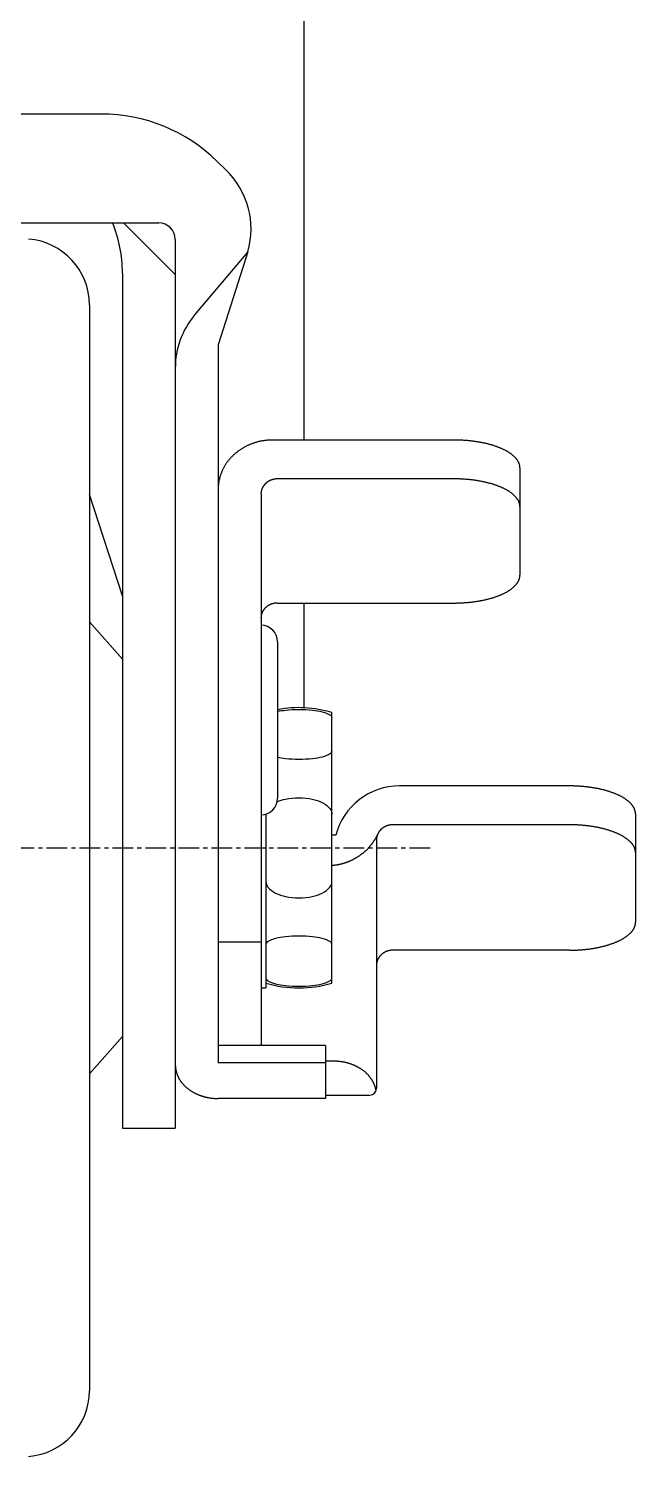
# Model space of a CAD drawing. Extents: x -3160 to -2893, y -753 to -296.
# Drawn here: x -3102.7 to -3065.9, y -581.6 to -495 of the extents above; entities that cross this region are included whole.
import ezdxf

# ---------------------------------------------------------------- set-up
doc = ezdxf.new("R2010")
doc.units = 0
doc.linetypes.add('CENTER', pattern=[2, 1.25, -0.25, 0.25, -0.25])
doc.layers.get('0').update_dxf_attribs({"linetype": 'CONTINUOUS'})
doc.layers.add('CENTER', color=1, linetype='CENTER')

msp = doc.modelspace()

# ---------------------------------------------------------------- linework, layer by layer
at = {"color": 7, "linetype": 'CONTINUOUS'}
for p, q in [((-3085.976, -493.802), (-3085.976, -519.932)), ((-3098.252, -500.162), (-3103.786, -500.162)), ((-3091.262, -503.011), (-3090.734, -503.526)), ((-3127.676, -506.762), (-3094.776, -506.762)), ((-3093.776, -509.894), (-3096.908, -506.762)), ((-3093.776, -507.762), (-3093.776, -561.662)), ((-3089.368, -508.508), (-3092.601, -512.347)), ((-3089.368, -508.508), (-3091.176, -514.15)), ((-3096.976, -509.802), (-3096.976, -561.662)), ((-3098.976, -511.737), (-3098.976, -577.587)), ((-3091.176, -514.15), (-3091.176, -557.707)), ((-3076.876, -519.932), (-3087.876, -519.932)), ((-3072.876, -521.622), (-3072.876, -528.126)), ((-3076.876, -522.288), (-3087.576, -522.288)), ((-3096.976, -529.382), (-3098.976, -523.242)), ((-3088.576, -523.194), (-3088.576, -556.662)), ((-3087.576, -529.817), (-3076.876, -529.817)), ((-3085.976, -529.817), (-3085.976, -536.169)), ((-3098.976, -530.962), (-3096.976, -533.212)), ((-3087.576, -532.162), (-3087.576, -541.662)), ((-3084.276, -552.862), (-3084.276, -536.462)), ((-3069.876, -540.91), (-3080.176, -540.91)), ((-3088.276, -542.616), (-3088.276, -553.162)), ((-3065.876, -542.6), (-3065.876, -549.183)), ((-3069.876, -543.266), (-3080.576, -543.266)), ((-3084.043, -543.887), (-3084.276, -543.887)), ((-3081.576, -544.173), (-3081.576, -559.262)), ((-3091.176, -550.372), (-3088.576, -550.372)), ((-3069.876, -550.873), (-3080.576, -550.873)), ((-3088.576, -553.162), (-3088.276, -553.162)), ((-3098.976, -558.362), (-3096.976, -556.112)), ((-3084.676, -556.662), (-3091.176, -556.662)), ((-3084.676, -556.662), (-3084.676, -559.867)), ((-3084.176, -557.603), (-3084.676, -557.603)), ((-3084.676, -557.707), (-3091.176, -557.707)), ((-3084.676, -559.867), (-3091.176, -559.867)), ((-3084.676, -559.662), (-3081.976, -559.662)), ((-3096.976, -561.662), (-3093.776, -561.662))]:
    msp.add_line(p, q, dxfattribs=at)
for points in [[(-3087.576, -536.387, -0.028148), (-3087.1, -536.311, -0.025435), (-3086.276, -536.269, -0.025435), (-3085.453, -536.311, -0.034987), (-3084.862, -536.413, -0.0739), (-3084.357, -536.62, -0.264449), (-3084.276, -536.762)], [(-3084.276, -538.81, -0.264449), (-3084.357, -538.951, -0.0739), (-3084.862, -539.159, -0.034987), (-3085.453, -539.261, -0.025435), (-3086.276, -539.303, -0.025435), (-3087.1, -539.261, -0.028148), (-3087.576, -539.185, -0.028148)], [(-3087.599, -541.874, -0.054071), (-3087.086, -541.71, -0.050387), (-3086.276, -541.628, -0.050387), (-3085.467, -541.71, -0.064221), (-3084.862, -541.917, -0.103862), (-3084.398, -542.281, -0.176531), (-3084.276, -542.614)], [(-3088.276, -546.711, 0.176531), (-3088.155, -547.044, 0.103862), (-3087.691, -547.408, 0.064221), (-3087.086, -547.615, 0.050387), (-3086.276, -547.696, 0.050387), (-3085.467, -547.615, 0.064221), (-3084.862, -547.408, 0.103862), (-3084.398, -547.044, 0.176531), (-3084.276, -546.711, 0.176531)], [(-3084.276, -550.514, 0.264449), (-3084.357, -550.373, 0.0739), (-3084.862, -550.166, 0.034987), (-3085.453, -550.063, 0.025435), (-3086.276, -550.021, 0.025435), (-3087.1, -550.063, 0.034987), (-3087.691, -550.166, 0.0739), (-3088.196, -550.373, 0.264449), (-3088.276, -550.514, 0.264449)], [(-3088.276, -552.563, 0.264449), (-3088.196, -552.704, 0.0739), (-3087.691, -552.911, 0.034987), (-3087.1, -553.014, 0.025435), (-3086.276, -553.056, 0.025435), (-3085.453, -553.014, 0.034987), (-3084.862, -552.911, 0.0739), (-3084.357, -552.704, 0.264449), (-3084.276, -552.563, 0.264449)]]:
    msp.add_lwpolyline(points, format="xyb", dxfattribs=at)
for points in [[(-3087.88, -519.932, 0), (-3087.92, -519.932, 0), (-3087.96, -519.933, 0), (-3088, -519.934, 0), (-3088.04, -519.935, 0), (-3088.08, -519.937, 0), (-3088.12, -519.94, 0), (-3088.16, -519.943, 0), (-3088.2, -519.946, 0), (-3088.24, -519.95, 0), (-3088.28, -519.954, 0), (-3088.32, -519.959, 0), (-3088.36, -519.964, 0), (-3088.4, -519.97, 0), (-3088.44, -519.976, 0), (-3088.48, -519.982, 0), (-3088.52, -519.989, 0), (-3088.56, -519.997, 0), (-3088.6, -520.004, 0), (-3088.64, -520.013, 0), (-3088.68, -520.021, 0), (-3088.72, -520.03, 0), (-3088.76, -520.04, 0), (-3088.8, -520.05, 0), (-3088.83, -520.06, 0), (-3088.87, -520.071, 0), (-3088.91, -520.083, 0), (-3088.95, -520.094, 0), (-3088.99, -520.107, 0), (-3089.03, -520.119, 0), (-3089.06, -520.132, 0), (-3089.1, -520.146, 0), (-3089.14, -520.159, 0), (-3089.18, -520.174, 0), (-3089.21, -520.188, 0), (-3089.25, -520.203, 0), (-3089.29, -520.219, 0), (-3089.32, -520.235, 0), (-3089.36, -520.251, 0), (-3089.4, -520.268, 0), (-3089.43, -520.285, 0), (-3089.47, -520.302, 0), (-3089.5, -520.32, 0), (-3089.54, -520.339, 0), (-3089.57, -520.357, 0), (-3089.61, -520.376, 0), (-3089.64, -520.396, 0), (-3089.68, -520.416, 0), (-3089.71, -520.436, 0), (-3089.74, -520.456, 0), (-3089.78, -520.477, 0), (-3089.81, -520.499, 0), (-3089.84, -520.52, 0), (-3089.87, -520.542, 0), (-3089.91, -520.565, 0), (-3089.94, -520.587, 0), (-3089.97, -520.611, 0), (-3090, -520.634, 0), (-3090.03, -520.658, 0), (-3090.06, -520.682, 0), (-3090.09, -520.706, 0), (-3090.12, -520.731, 0), (-3090.15, -520.756, 0), (-3090.18, -520.782, 0), (-3090.21, -520.808, 0), (-3090.24, -520.834, 0), (-3090.27, -520.86, 0), (-3090.29, -520.887, 0), (-3090.32, -520.914, 0), (-3090.35, -520.941, 0), (-3090.38, -520.969, 0), (-3090.4, -520.997, 0), (-3090.43, -521.025, 0), (-3090.45, -521.054, 0), (-3090.48, -521.082, 0), (-3090.5, -521.112, 0), (-3090.53, -521.141, 0), (-3090.55, -521.17, 0), (-3090.57, -521.2, 0), (-3090.6, -521.231, 0), (-3090.62, -521.261, 0), (-3090.64, -521.292, 0), (-3090.66, -521.322, 0), (-3090.69, -521.354, 0), (-3090.71, -521.385, 0), (-3090.73, -521.417, 0), (-3090.75, -521.448, 0), (-3090.77, -521.48, 0), (-3090.79, -521.513, 0), (-3090.81, -521.545, 0), (-3090.82, -521.578, 0), (-3090.84, -521.611, 0), (-3090.86, -521.644, 0), (-3090.88, -521.677, 0), (-3090.89, -521.711, 0), (-3090.91, -521.744, 0), (-3090.93, -521.778, 0), (-3090.94, -521.812, 0), (-3090.96, -521.846, 0), (-3090.97, -521.88, 0), (-3090.98, -521.915, 0), (-3091, -521.95, 0), (-3091.01, -521.984, 0), (-3091.02, -522.019, 0), (-3091.03, -522.054, 0), (-3091.05, -522.09, 0), (-3091.06, -522.125, 0), (-3091.07, -522.16, 0), (-3091.08, -522.196, 0), (-3091.09, -522.231, 0), (-3091.1, -522.267, 0), (-3091.1, -522.303, 0), (-3091.11, -522.339, 0), (-3091.12, -522.375, 0), (-3091.13, -522.411, 0), (-3091.13, -522.447, 0), (-3091.14, -522.484, 0), (-3091.15, -522.52, 0), (-3091.15, -522.556, 0), (-3091.16, -522.593, 0), (-3091.16, -522.629, 0), (-3091.16, -522.666, 0), (-3091.17, -522.702, 0), (-3091.17, -522.739, 0), (-3091.17, -522.776, 0), (-3091.17, -522.812, 0), (-3091.18, -522.849, 0), (-3091.18, -522.886, 0), (-3091.18, -522.923, 0)], [(-3072.88, -521.622, 0), (-3072.88, -521.601, 0), (-3072.88, -521.581, 0), (-3072.88, -521.56, 0), (-3072.88, -521.539, 0), (-3072.88, -521.519, 0), (-3072.89, -521.498, 0), (-3072.89, -521.477, 0), (-3072.9, -521.456, 0), (-3072.9, -521.436, 0), (-3072.91, -521.415, 0), (-3072.91, -521.395, 0), (-3072.92, -521.374, 0), (-3072.93, -521.354, 0), (-3072.94, -521.333, 0), (-3072.94, -521.313, 0), (-3072.95, -521.292, 0), (-3072.96, -521.272, 0), (-3072.97, -521.252, 0), (-3072.98, -521.232, 0), (-3073, -521.211, 0), (-3073.01, -521.191, 0), (-3073.02, -521.171, 0), (-3073.03, -521.151, 0), (-3073.05, -521.131, 0), (-3073.06, -521.112, 0), (-3073.08, -521.092, 0), (-3073.09, -521.072, 0), (-3073.11, -521.053, 0), (-3073.13, -521.033, 0), (-3073.14, -521.014, 0), (-3073.16, -520.994, 0), (-3073.18, -520.975, 0), (-3073.2, -520.956, 0), (-3073.22, -520.937, 0), (-3073.24, -520.918, 0), (-3073.26, -520.899, 0), (-3073.28, -520.881, 0), (-3073.3, -520.862, 0), (-3073.33, -520.844, 0), (-3073.35, -520.825, 0), (-3073.37, -520.807, 0), (-3073.4, -520.789, 0), (-3073.42, -520.771, 0), (-3073.45, -520.753, 0), (-3073.47, -520.735, 0), (-3073.5, -520.718, 0), (-3073.52, -520.7, 0), (-3073.55, -520.683, 0), (-3073.58, -520.666, 0), (-3073.61, -520.649, 0), (-3073.63, -520.632, 0), (-3073.66, -520.615, 0), (-3073.69, -520.599, 0), (-3073.72, -520.582, 0), (-3073.75, -520.566, 0), (-3073.78, -520.55, 0), (-3073.82, -520.534, 0), (-3073.85, -520.518, 0), (-3073.88, -520.502, 0), (-3073.91, -520.487, 0), (-3073.95, -520.472, 0), (-3073.98, -520.457, 0), (-3074.01, -520.442, 0), (-3074.05, -520.427, 0), (-3074.08, -520.412, 0), (-3074.12, -520.398, 0), (-3074.15, -520.384, 0), (-3074.19, -520.37, 0), (-3074.23, -520.356, 0), (-3074.26, -520.342, 0), (-3074.3, -520.329, 0), (-3074.34, -520.315, 0), (-3074.38, -520.302, 0), (-3074.42, -520.289, 0), (-3074.45, -520.277, 0), (-3074.49, -520.264, 0), (-3074.53, -520.252, 0), (-3074.57, -520.24, 0), (-3074.61, -520.228, 0), (-3074.65, -520.217, 0), (-3074.7, -520.205, 0), (-3074.74, -520.194, 0), (-3074.78, -520.183, 0), (-3074.82, -520.172, 0), (-3074.86, -520.162, 0), (-3074.9, -520.151, 0), (-3074.95, -520.141, 0), (-3074.99, -520.131, 0), (-3075.03, -520.122, 0), (-3075.08, -520.112, 0), (-3075.12, -520.103, 0), (-3075.17, -520.094, 0), (-3075.21, -520.085, 0), (-3075.26, -520.077, 0), (-3075.3, -520.068, 0), (-3075.35, -520.06, 0), (-3075.39, -520.053, 0), (-3075.44, -520.045, 0), (-3075.48, -520.038, 0), (-3075.53, -520.031, 0), (-3075.58, -520.024, 0), (-3075.62, -520.017, 0), (-3075.67, -520.011, 0), (-3075.72, -520.004, 0), (-3075.76, -519.999, 0), (-3075.81, -519.993, 0), (-3075.86, -519.988, 0), (-3075.9, -519.982, 0), (-3075.95, -519.977, 0), (-3076, -519.973, 0), (-3076.05, -519.968, 0), (-3076.1, -519.964, 0), (-3076.14, -519.96, 0), (-3076.19, -519.957, 0), (-3076.24, -519.953, 0), (-3076.29, -519.95, 0), (-3076.34, -519.947, 0), (-3076.39, -519.944, 0), (-3076.44, -519.942, 0), (-3076.48, -519.94, 0), (-3076.53, -519.938, 0), (-3076.58, -519.936, 0), (-3076.63, -519.935, 0), (-3076.68, -519.934, 0), (-3076.73, -519.933, 0), (-3076.78, -519.932, 0), (-3076.83, -519.932, 0), (-3076.88, -519.932, 0)], [(-3087.58, -522.288, 0), (-3087.59, -522.288, 0), (-3087.6, -522.288, 0), (-3087.61, -522.289, 0), (-3087.63, -522.289, 0), (-3087.64, -522.29, 0), (-3087.65, -522.291, 0), (-3087.66, -522.291, 0), (-3087.67, -522.292, 0), (-3087.69, -522.294, 0), (-3087.7, -522.295, 0), (-3087.71, -522.296, 0), (-3087.72, -522.298, 0), (-3087.74, -522.3, 0), (-3087.75, -522.301, 0), (-3087.76, -522.303, 0), (-3087.77, -522.306, 0), (-3087.78, -522.308, 0), (-3087.8, -522.31, 0), (-3087.81, -522.313, 0), (-3087.82, -522.315, 0), (-3087.83, -522.318, 0), (-3087.84, -522.321, 0), (-3087.85, -522.324, 0), (-3087.87, -522.327, 0), (-3087.88, -522.33, 0), (-3087.89, -522.334, 0), (-3087.9, -522.337, 0), (-3087.91, -522.341, 0), (-3087.92, -522.345, 0), (-3087.94, -522.349, 0), (-3087.95, -522.353, 0), (-3087.96, -522.357, 0), (-3087.97, -522.361, 0), (-3087.98, -522.366, 0), (-3087.99, -522.37, 0), (-3088, -522.375, 0), (-3088.02, -522.38, 0), (-3088.03, -522.385, 0), (-3088.04, -522.39, 0), (-3088.05, -522.395, 0), (-3088.06, -522.4, 0), (-3088.07, -522.406, 0), (-3088.08, -522.411, 0), (-3088.09, -522.417, 0), (-3088.1, -522.423, 0), (-3088.11, -522.429, 0), (-3088.12, -522.435, 0), (-3088.13, -522.441, 0), (-3088.14, -522.447, 0), (-3088.15, -522.453, 0), (-3088.16, -522.46, 0), (-3088.17, -522.466, 0), (-3088.18, -522.473, 0), (-3088.19, -522.48, 0), (-3088.2, -522.487, 0), (-3088.21, -522.494, 0), (-3088.22, -522.501, 0), (-3088.23, -522.508, 0), (-3088.24, -522.515, 0), (-3088.25, -522.523, 0), (-3088.26, -522.53, 0), (-3088.27, -522.538, 0), (-3088.27, -522.546, 0), (-3088.28, -522.554, 0), (-3088.29, -522.561, 0), (-3088.3, -522.569, 0), (-3088.31, -522.578, 0), (-3088.32, -522.586, 0), (-3088.33, -522.594, 0), (-3088.33, -522.602, 0), (-3088.34, -522.611, 0), (-3088.35, -522.619, 0), (-3088.36, -522.628, 0), (-3088.36, -522.637, 0), (-3088.37, -522.646, 0), (-3088.38, -522.655, 0), (-3088.39, -522.663, 0), (-3088.39, -522.673, 0), (-3088.4, -522.682, 0), (-3088.41, -522.691, 0), (-3088.41, -522.7, 0), (-3088.42, -522.71, 0), (-3088.43, -522.719, 0), (-3088.43, -522.728, 0), (-3088.44, -522.738, 0), (-3088.45, -522.748, 0), (-3088.45, -522.757, 0), (-3088.46, -522.767, 0), (-3088.46, -522.777, 0), (-3088.47, -522.787, 0), (-3088.48, -522.797, 0), (-3088.48, -522.807, 0), (-3088.49, -522.817, 0), (-3088.49, -522.827, 0), (-3088.5, -522.837, 0), (-3088.5, -522.848, 0), (-3088.5, -522.858, 0), (-3088.51, -522.868, 0), (-3088.51, -522.879, 0), (-3088.52, -522.889, 0), (-3088.52, -522.9, 0), (-3088.53, -522.91, 0), (-3088.53, -522.921, 0), (-3088.53, -522.931, 0), (-3088.54, -522.942, 0), (-3088.54, -522.953, 0), (-3088.54, -522.963, 0), (-3088.55, -522.974, 0), (-3088.55, -522.985, 0), (-3088.55, -522.996, 0), (-3088.55, -523.007, 0), (-3088.56, -523.018, 0), (-3088.56, -523.029, 0), (-3088.56, -523.039, 0), (-3088.56, -523.05, 0), (-3088.57, -523.061, 0), (-3088.57, -523.072, 0), (-3088.57, -523.083, 0), (-3088.57, -523.095, 0), (-3088.57, -523.106, 0), (-3088.57, -523.117, 0), (-3088.57, -523.128, 0), (-3088.57, -523.139, 0), (-3088.58, -523.15, 0), (-3088.58, -523.161, 0), (-3088.58, -523.172, 0), (-3088.58, -523.183, 0), (-3088.58, -523.194, 0)], [(-3072.88, -523.979, 0), (-3072.88, -523.958, 0), (-3072.88, -523.937, 0), (-3072.88, -523.916, 0), (-3072.88, -523.896, 0), (-3072.88, -523.875, 0), (-3072.89, -523.854, 0), (-3072.89, -523.834, 0), (-3072.9, -523.813, 0), (-3072.9, -523.792, 0), (-3072.91, -523.772, 0), (-3072.91, -523.751, 0), (-3072.92, -523.731, 0), (-3072.93, -523.71, 0), (-3072.94, -523.69, 0), (-3072.94, -523.669, 0), (-3072.95, -523.649, 0), (-3072.96, -523.628, 0), (-3072.97, -523.608, 0), (-3072.98, -523.588, 0), (-3073, -523.568, 0), (-3073.01, -523.548, 0), (-3073.02, -523.528, 0), (-3073.03, -523.508, 0), (-3073.05, -523.488, 0), (-3073.06, -523.468, 0), (-3073.08, -523.448, 0), (-3073.09, -523.429, 0), (-3073.11, -523.409, 0), (-3073.13, -523.39, 0), (-3073.14, -523.37, 0), (-3073.16, -523.351, 0), (-3073.18, -523.332, 0), (-3073.2, -523.313, 0), (-3073.22, -523.294, 0), (-3073.24, -523.275, 0), (-3073.26, -523.256, 0), (-3073.28, -523.237, 0), (-3073.3, -523.219, 0), (-3073.33, -523.2, 0), (-3073.35, -523.182, 0), (-3073.37, -523.163, 0), (-3073.4, -523.145, 0), (-3073.42, -523.127, 0), (-3073.45, -523.109, 0), (-3073.47, -523.092, 0), (-3073.5, -523.074, 0), (-3073.52, -523.057, 0), (-3073.55, -523.039, 0), (-3073.58, -523.022, 0), (-3073.61, -523.005, 0), (-3073.63, -522.988, 0), (-3073.66, -522.972, 0), (-3073.69, -522.955, 0), (-3073.72, -522.939, 0), (-3073.75, -522.922, 0), (-3073.78, -522.906, 0), (-3073.82, -522.89, 0), (-3073.85, -522.874, 0), (-3073.88, -522.859, 0), (-3073.91, -522.843, 0), (-3073.95, -522.828, 0), (-3073.98, -522.813, 0), (-3074.01, -522.798, 0), (-3074.05, -522.783, 0), (-3074.08, -522.769, 0), (-3074.12, -522.754, 0), (-3074.15, -522.74, 0), (-3074.19, -522.726, 0), (-3074.23, -522.712, 0), (-3074.26, -522.699, 0), (-3074.3, -522.685, 0), (-3074.34, -522.672, 0), (-3074.38, -522.659, 0), (-3074.42, -522.646, 0), (-3074.45, -522.633, 0), (-3074.49, -522.621, 0), (-3074.53, -522.609, 0), (-3074.57, -522.596, 0), (-3074.61, -522.585, 0), (-3074.65, -522.573, 0), (-3074.7, -522.562, 0), (-3074.74, -522.55, 0), (-3074.78, -522.539, 0), (-3074.82, -522.529, 0), (-3074.86, -522.518, 0), (-3074.9, -522.508, 0), (-3074.95, -522.498, 0), (-3074.99, -522.488, 0), (-3075.03, -522.478, 0), (-3075.08, -522.469, 0), (-3075.12, -522.459, 0), (-3075.17, -522.45, 0), (-3075.21, -522.442, 0), (-3075.26, -522.433, 0), (-3075.3, -522.425, 0), (-3075.35, -522.417, 0), (-3075.39, -522.409, 0), (-3075.44, -522.401, 0), (-3075.48, -522.394, 0), (-3075.53, -522.387, 0), (-3075.58, -522.38, 0), (-3075.62, -522.373, 0), (-3075.67, -522.367, 0), (-3075.72, -522.361, 0), (-3075.76, -522.355, 0), (-3075.81, -522.349, 0), (-3075.86, -522.344, 0), (-3075.9, -522.339, 0), (-3075.95, -522.334, 0), (-3076, -522.329, 0), (-3076.05, -522.325, 0), (-3076.1, -522.321, 0), (-3076.14, -522.317, 0), (-3076.19, -522.313, 0), (-3076.24, -522.31, 0), (-3076.29, -522.306, 0), (-3076.34, -522.303, 0), (-3076.39, -522.301, 0), (-3076.44, -522.298, 0), (-3076.48, -522.296, 0), (-3076.53, -522.294, 0), (-3076.58, -522.293, 0), (-3076.63, -522.291, 0), (-3076.68, -522.29, 0), (-3076.73, -522.289, 0), (-3076.78, -522.289, 0), (-3076.83, -522.288, 0), (-3076.88, -522.288, 0)], [(-3076.88, -529.817, 0), (-3076.83, -529.817, 0), (-3076.78, -529.816, 0), (-3076.73, -529.816, 0), (-3076.68, -529.815, 0), (-3076.63, -529.814, 0), (-3076.58, -529.812, 0), (-3076.53, -529.811, 0), (-3076.48, -529.809, 0), (-3076.44, -529.807, 0), (-3076.39, -529.804, 0), (-3076.34, -529.802, 0), (-3076.29, -529.799, 0), (-3076.24, -529.795, 0), (-3076.19, -529.792, 0), (-3076.14, -529.788, 0), (-3076.1, -529.784, 0), (-3076.05, -529.78, 0), (-3076, -529.776, 0), (-3075.95, -529.771, 0), (-3075.9, -529.766, 0), (-3075.86, -529.761, 0), (-3075.81, -529.756, 0), (-3075.76, -529.75, 0), (-3075.72, -529.744, 0), (-3075.67, -529.738, 0), (-3075.62, -529.732, 0), (-3075.58, -529.725, 0), (-3075.53, -529.718, 0), (-3075.48, -529.711, 0), (-3075.44, -529.704, 0), (-3075.39, -529.696, 0), (-3075.35, -529.688, 0), (-3075.3, -529.68, 0), (-3075.26, -529.672, 0), (-3075.21, -529.663, 0), (-3075.17, -529.655, 0), (-3075.12, -529.646, 0), (-3075.08, -529.636, 0), (-3075.03, -529.627, 0), (-3074.99, -529.617, 0), (-3074.95, -529.607, 0), (-3074.9, -529.597, 0), (-3074.86, -529.587, 0), (-3074.82, -529.576, 0), (-3074.78, -529.566, 0), (-3074.74, -529.555, 0), (-3074.7, -529.543, 0), (-3074.65, -529.532, 0), (-3074.61, -529.52, 0), (-3074.57, -529.509, 0), (-3074.53, -529.497, 0), (-3074.49, -529.484, 0), (-3074.45, -529.472, 0), (-3074.42, -529.459, 0), (-3074.38, -529.446, 0), (-3074.34, -529.433, 0), (-3074.3, -529.42, 0), (-3074.26, -529.407, 0), (-3074.23, -529.393, 0), (-3074.19, -529.379, 0), (-3074.15, -529.365, 0), (-3074.12, -529.351, 0), (-3074.08, -529.336, 0), (-3074.05, -529.322, 0), (-3074.01, -529.307, 0), (-3073.98, -529.292, 0), (-3073.95, -529.277, 0), (-3073.91, -529.262, 0), (-3073.88, -529.246, 0), (-3073.85, -529.231, 0), (-3073.82, -529.215, 0), (-3073.78, -529.199, 0), (-3073.75, -529.183, 0), (-3073.72, -529.167, 0), (-3073.69, -529.15, 0), (-3073.66, -529.133, 0), (-3073.63, -529.117, 0), (-3073.61, -529.1, 0), (-3073.58, -529.083, 0), (-3073.55, -529.066, 0), (-3073.52, -529.048, 0), (-3073.5, -529.031, 0), (-3073.47, -529.013, 0), (-3073.45, -528.996, 0), (-3073.42, -528.978, 0), (-3073.4, -528.96, 0), (-3073.37, -528.942, 0), (-3073.35, -528.923, 0), (-3073.33, -528.905, 0), (-3073.3, -528.887, 0), (-3073.28, -528.868, 0), (-3073.26, -528.849, 0), (-3073.24, -528.83, 0), (-3073.22, -528.812, 0), (-3073.2, -528.793, 0), (-3073.18, -528.773, 0), (-3073.16, -528.754, 0), (-3073.14, -528.735, 0), (-3073.13, -528.715, 0), (-3073.11, -528.696, 0), (-3073.09, -528.676, 0), (-3073.08, -528.657, 0), (-3073.06, -528.637, 0), (-3073.05, -528.617, 0), (-3073.03, -528.597, 0), (-3073.02, -528.577, 0), (-3073.01, -528.557, 0), (-3073, -528.537, 0), (-3072.98, -528.517, 0), (-3072.97, -528.497, 0), (-3072.96, -528.477, 0), (-3072.95, -528.456, 0), (-3072.94, -528.436, 0), (-3072.94, -528.415, 0), (-3072.93, -528.395, 0), (-3072.92, -528.375, 0), (-3072.91, -528.354, 0), (-3072.91, -528.333, 0), (-3072.9, -528.313, 0), (-3072.9, -528.292, 0), (-3072.89, -528.272, 0), (-3072.89, -528.251, 0), (-3072.88, -528.23, 0), (-3072.88, -528.209, 0), (-3072.88, -528.189, 0), (-3072.88, -528.168, 0), (-3072.88, -528.147, 0), (-3072.88, -528.126, 0)], [(-3087.58, -529.817, 0), (-3087.59, -529.817, 0), (-3087.6, -529.817, 0), (-3087.61, -529.818, 0), (-3087.63, -529.818, 0), (-3087.64, -529.819, 0), (-3087.65, -529.819, 0), (-3087.66, -529.82, 0), (-3087.67, -529.821, 0), (-3087.69, -529.822, 0), (-3087.7, -529.824, 0), (-3087.71, -529.825, 0), (-3087.72, -529.827, 0), (-3087.74, -529.828, 0), (-3087.75, -529.83, 0), (-3087.76, -529.832, 0), (-3087.77, -529.834, 0), (-3087.78, -529.837, 0), (-3087.8, -529.839, 0), (-3087.81, -529.841, 0), (-3087.82, -529.844, 0), (-3087.83, -529.847, 0), (-3087.84, -529.85, 0), (-3087.85, -529.853, 0), (-3087.87, -529.856, 0), (-3087.88, -529.859, 0), (-3087.89, -529.863, 0), (-3087.9, -529.866, 0), (-3087.91, -529.87, 0), (-3087.92, -529.874, 0), (-3087.94, -529.878, 0), (-3087.95, -529.882, 0), (-3087.96, -529.886, 0), (-3087.97, -529.89, 0), (-3087.98, -529.895, 0), (-3087.99, -529.899, 0), (-3088, -529.904, 0), (-3088.02, -529.909, 0), (-3088.03, -529.914, 0), (-3088.04, -529.919, 0), (-3088.05, -529.924, 0), (-3088.06, -529.929, 0), (-3088.07, -529.935, 0), (-3088.08, -529.94, 0), (-3088.09, -529.946, 0), (-3088.1, -529.952, 0), (-3088.11, -529.958, 0), (-3088.12, -529.964, 0), (-3088.13, -529.97, 0), (-3088.14, -529.976, 0), (-3088.15, -529.982, 0), (-3088.16, -529.989, 0), (-3088.17, -529.995, 0), (-3088.18, -530.002, 0), (-3088.19, -530.009, 0), (-3088.2, -530.016, 0), (-3088.21, -530.023, 0), (-3088.22, -530.03, 0), (-3088.23, -530.037, 0), (-3088.24, -530.044, 0), (-3088.25, -530.052, 0), (-3088.26, -530.059, 0), (-3088.27, -530.067, 0), (-3088.27, -530.075, 0), (-3088.28, -530.082, 0), (-3088.29, -530.09, 0), (-3088.3, -530.098, 0), (-3088.31, -530.106, 0), (-3088.32, -530.115, 0), (-3088.33, -530.123, 0), (-3088.33, -530.131, 0), (-3088.34, -530.14, 0), (-3088.35, -530.148, 0), (-3088.36, -530.157, 0), (-3088.36, -530.166, 0), (-3088.37, -530.174, 0), (-3088.38, -530.183, 0), (-3088.39, -530.192, 0), (-3088.39, -530.201, 0), (-3088.4, -530.211, 0), (-3088.41, -530.22, 0), (-3088.41, -530.229, 0), (-3088.42, -530.238, 0), (-3088.43, -530.248, 0), (-3088.43, -530.257, 0), (-3088.44, -530.267, 0), (-3088.45, -530.277, 0), (-3088.45, -530.286, 0), (-3088.46, -530.296, 0), (-3088.46, -530.306, 0), (-3088.47, -530.316, 0), (-3088.48, -530.326, 0), (-3088.48, -530.336, 0), (-3088.49, -530.346, 0), (-3088.49, -530.356, 0), (-3088.5, -530.366, 0), (-3088.5, -530.376, 0), (-3088.5, -530.387, 0), (-3088.51, -530.397, 0), (-3088.51, -530.407, 0), (-3088.52, -530.418, 0), (-3088.52, -530.428, 0), (-3088.53, -530.439, 0), (-3088.53, -530.45, 0), (-3088.53, -530.46, 0), (-3088.54, -530.471, 0), (-3088.54, -530.482, 0), (-3088.54, -530.492, 0), (-3088.55, -530.503, 0), (-3088.55, -530.514, 0), (-3088.55, -530.525, 0), (-3088.55, -530.536, 0), (-3088.56, -530.546, 0), (-3088.56, -530.557, 0), (-3088.56, -530.568, 0), (-3088.56, -530.579, 0), (-3088.57, -530.59, 0), (-3088.57, -530.601, 0), (-3088.57, -530.612, 0), (-3088.57, -530.623, 0), (-3088.57, -530.634, 0), (-3088.57, -530.645, 0), (-3088.57, -530.657, 0), (-3088.57, -530.668, 0), (-3088.58, -530.679, 0), (-3088.58, -530.69, 0), (-3088.58, -530.701, 0), (-3088.58, -530.712, 0), (-3088.58, -530.723, 0)], [(-3065.88, -542.6, 0), (-3065.88, -542.58, 0), (-3065.88, -542.559, 0), (-3065.88, -542.538, 0), (-3065.88, -542.517, 0), (-3065.88, -542.497, 0), (-3065.89, -542.476, 0), (-3065.89, -542.455, 0), (-3065.9, -542.435, 0), (-3065.9, -542.414, 0), (-3065.91, -542.393, 0), (-3065.91, -542.373, 0), (-3065.92, -542.352, 0), (-3065.93, -542.332, 0), (-3065.94, -542.311, 0), (-3065.94, -542.291, 0), (-3065.95, -542.271, 0), (-3065.96, -542.25, 0), (-3065.97, -542.23, 0), (-3065.98, -542.21, 0), (-3066, -542.19, 0), (-3066.01, -542.17, 0), (-3066.02, -542.15, 0), (-3066.03, -542.13, 0), (-3066.05, -542.11, 0), (-3066.06, -542.09, 0), (-3066.08, -542.07, 0), (-3066.09, -542.05, 0), (-3066.11, -542.031, 0), (-3066.13, -542.011, 0), (-3066.14, -541.992, 0), (-3066.16, -541.973, 0), (-3066.18, -541.953, 0), (-3066.2, -541.934, 0), (-3066.22, -541.915, 0), (-3066.24, -541.896, 0), (-3066.26, -541.878, 0), (-3066.28, -541.859, 0), (-3066.3, -541.84, 0), (-3066.33, -541.822, 0), (-3066.35, -541.804, 0), (-3066.37, -541.785, 0), (-3066.4, -541.767, 0), (-3066.42, -541.749, 0), (-3066.45, -541.731, 0), (-3066.47, -541.714, 0), (-3066.5, -541.696, 0), (-3066.52, -541.679, 0), (-3066.55, -541.661, 0), (-3066.58, -541.644, 0), (-3066.61, -541.627, 0), (-3066.63, -541.61, 0), (-3066.66, -541.593, 0), (-3066.69, -541.577, 0), (-3066.72, -541.56, 0), (-3066.75, -541.544, 0), (-3066.78, -541.528, 0), (-3066.82, -541.512, 0), (-3066.85, -541.496, 0), (-3066.88, -541.481, 0), (-3066.91, -541.465, 0), (-3066.95, -541.45, 0), (-3066.98, -541.435, 0), (-3067.01, -541.42, 0), (-3067.05, -541.405, 0), (-3067.08, -541.39, 0), (-3067.12, -541.376, 0), (-3067.15, -541.362, 0), (-3067.19, -541.348, 0), (-3067.23, -541.334, 0), (-3067.26, -541.32, 0), (-3067.3, -541.307, 0), (-3067.34, -541.294, 0), (-3067.38, -541.281, 0), (-3067.42, -541.268, 0), (-3067.45, -541.255, 0), (-3067.49, -541.243, 0), (-3067.53, -541.23, 0), (-3067.57, -541.218, 0), (-3067.61, -541.206, 0), (-3067.65, -541.195, 0), (-3067.7, -541.183, 0), (-3067.74, -541.172, 0), (-3067.78, -541.161, 0), (-3067.82, -541.15, 0), (-3067.86, -541.14, 0), (-3067.9, -541.13, 0), (-3067.95, -541.119, 0), (-3067.99, -541.11, 0), (-3068.03, -541.1, 0), (-3068.08, -541.09, 0), (-3068.12, -541.081, 0), (-3068.17, -541.072, 0), (-3068.21, -541.063, 0), (-3068.26, -541.055, 0), (-3068.3, -541.047, 0), (-3068.35, -541.039, 0), (-3068.39, -541.031, 0), (-3068.44, -541.023, 0), (-3068.48, -541.016, 0), (-3068.53, -541.009, 0), (-3068.58, -541.002, 0), (-3068.62, -540.995, 0), (-3068.67, -540.989, 0), (-3068.72, -540.983, 0), (-3068.76, -540.977, 0), (-3068.81, -540.971, 0), (-3068.86, -540.966, 0), (-3068.9, -540.961, 0), (-3068.95, -540.956, 0), (-3069, -540.951, 0), (-3069.05, -540.947, 0), (-3069.1, -540.942, 0), (-3069.14, -540.938, 0), (-3069.19, -540.935, 0), (-3069.24, -540.931, 0), (-3069.29, -540.928, 0), (-3069.34, -540.925, 0), (-3069.39, -540.923, 0), (-3069.44, -540.92, 0), (-3069.48, -540.918, 0), (-3069.53, -540.916, 0), (-3069.58, -540.915, 0), (-3069.63, -540.913, 0), (-3069.68, -540.912, 0), (-3069.73, -540.911, 0), (-3069.78, -540.91, 0), (-3069.83, -540.91, 0), (-3069.88, -540.91, 0)], [(-3080.58, -543.266, 0), (-3080.59, -543.266, 0), (-3080.6, -543.267, 0), (-3080.61, -543.267, 0), (-3080.63, -543.267, 0), (-3080.64, -543.268, 0), (-3080.65, -543.269, 0), (-3080.66, -543.27, 0), (-3080.67, -543.271, 0), (-3080.69, -543.272, 0), (-3080.7, -543.273, 0), (-3080.71, -543.275, 0), (-3080.72, -543.276, 0), (-3080.74, -543.278, 0), (-3080.75, -543.28, 0), (-3080.76, -543.282, 0), (-3080.77, -543.284, 0), (-3080.78, -543.286, 0), (-3080.8, -543.288, 0), (-3080.81, -543.291, 0), (-3080.82, -543.293, 0), (-3080.83, -543.296, 0), (-3080.84, -543.299, 0), (-3080.85, -543.302, 0), (-3080.87, -543.305, 0), (-3080.88, -543.309, 0), (-3080.89, -543.312, 0), (-3080.9, -543.316, 0), (-3080.91, -543.319, 0), (-3080.92, -543.323, 0), (-3080.94, -543.327, 0), (-3080.95, -543.331, 0), (-3080.96, -543.335, 0), (-3080.97, -543.34, 0), (-3080.98, -543.344, 0), (-3080.99, -543.349, 0), (-3081, -543.353, 0), (-3081.02, -543.358, 0), (-3081.03, -543.363, 0), (-3081.04, -543.368, 0), (-3081.05, -543.373, 0), (-3081.06, -543.379, 0), (-3081.07, -543.384, 0), (-3081.08, -543.39, 0), (-3081.09, -543.395, 0), (-3081.1, -543.401, 0), (-3081.11, -543.407, 0), (-3081.12, -543.413, 0), (-3081.13, -543.419, 0), (-3081.14, -543.425, 0), (-3081.15, -543.432, 0), (-3081.16, -543.438, 0), (-3081.17, -543.445, 0), (-3081.18, -543.451, 0), (-3081.19, -543.458, 0), (-3081.2, -543.465, 0), (-3081.21, -543.472, 0), (-3081.22, -543.479, 0), (-3081.23, -543.486, 0), (-3081.24, -543.494, 0), (-3081.25, -543.501, 0), (-3081.26, -543.509, 0), (-3081.27, -543.516, 0), (-3081.27, -543.524, 0), (-3081.28, -543.532, 0), (-3081.29, -543.54, 0), (-3081.3, -543.548, 0), (-3081.31, -543.556, 0), (-3081.32, -543.564, 0), (-3081.33, -543.572, 0), (-3081.33, -543.581, 0), (-3081.34, -543.589, 0), (-3081.35, -543.598, 0), (-3081.36, -543.606, 0), (-3081.36, -543.615, 0), (-3081.37, -543.624, 0), (-3081.38, -543.633, 0), (-3081.39, -543.642, 0), (-3081.39, -543.651, 0), (-3081.4, -543.66, 0), (-3081.41, -543.669, 0), (-3081.41, -543.678, 0), (-3081.42, -543.688, 0), (-3081.43, -543.697, 0), (-3081.43, -543.707, 0), (-3081.44, -543.716, 0), (-3081.45, -543.726, 0), (-3081.45, -543.736, 0), (-3081.46, -543.745, 0), (-3081.46, -543.755, 0), (-3081.47, -543.765, 0), (-3081.48, -543.775, 0), (-3081.48, -543.785, 0), (-3081.49, -543.795, 0), (-3081.49, -543.805, 0), (-3081.5, -543.816, 0), (-3081.5, -543.826, 0), (-3081.5, -543.836, 0), (-3081.51, -543.846, 0), (-3081.51, -543.857, 0), (-3081.52, -543.867, 0), (-3081.52, -543.878, 0), (-3081.53, -543.888, 0), (-3081.53, -543.899, 0), (-3081.53, -543.91, 0), (-3081.54, -543.92, 0), (-3081.54, -543.931, 0), (-3081.54, -543.942, 0), (-3081.55, -543.952, 0), (-3081.55, -543.963, 0), (-3081.55, -543.974, 0), (-3081.55, -543.985, 0), (-3081.56, -543.996, 0), (-3081.56, -544.007, 0), (-3081.56, -544.018, 0), (-3081.56, -544.029, 0), (-3081.57, -544.04, 0), (-3081.57, -544.051, 0), (-3081.57, -544.062, 0), (-3081.57, -544.073, 0), (-3081.57, -544.084, 0), (-3081.57, -544.095, 0), (-3081.57, -544.106, 0), (-3081.57, -544.117, 0), (-3081.58, -544.128, 0), (-3081.58, -544.139, 0), (-3081.58, -544.15, 0), (-3081.58, -544.162, 0), (-3081.58, -544.173, 0)], [(-3065.88, -544.957, 0), (-3065.88, -544.936, 0), (-3065.88, -544.915, 0), (-3065.88, -544.895, 0), (-3065.88, -544.874, 0), (-3065.88, -544.853, 0), (-3065.89, -544.832, 0), (-3065.89, -544.812, 0), (-3065.9, -544.791, 0), (-3065.9, -544.77, 0), (-3065.91, -544.75, 0), (-3065.91, -544.729, 0), (-3065.92, -544.709, 0), (-3065.93, -544.688, 0), (-3065.94, -544.668, 0), (-3065.94, -544.647, 0), (-3065.95, -544.627, 0), (-3065.96, -544.607, 0), (-3065.97, -544.586, 0), (-3065.98, -544.566, 0), (-3066, -544.546, 0), (-3066.01, -544.526, 0), (-3066.02, -544.506, 0), (-3066.03, -544.486, 0), (-3066.05, -544.466, 0), (-3066.06, -544.446, 0), (-3066.08, -544.427, 0), (-3066.09, -544.407, 0), (-3066.11, -544.387, 0), (-3066.13, -544.368, 0), (-3066.14, -544.348, 0), (-3066.16, -544.329, 0), (-3066.18, -544.31, 0), (-3066.2, -544.291, 0), (-3066.22, -544.272, 0), (-3066.24, -544.253, 0), (-3066.26, -544.234, 0), (-3066.28, -544.215, 0), (-3066.3, -544.197, 0), (-3066.33, -544.178, 0), (-3066.35, -544.16, 0), (-3066.37, -544.142, 0), (-3066.4, -544.124, 0), (-3066.42, -544.106, 0), (-3066.45, -544.088, 0), (-3066.47, -544.07, 0), (-3066.5, -544.052, 0), (-3066.52, -544.035, 0), (-3066.55, -544.018, 0), (-3066.58, -544, 0), (-3066.61, -543.983, 0), (-3066.63, -543.967, 0), (-3066.66, -543.95, 0), (-3066.69, -543.933, 0), (-3066.72, -543.917, 0), (-3066.75, -543.9, 0), (-3066.78, -543.884, 0), (-3066.82, -543.868, 0), (-3066.85, -543.853, 0), (-3066.88, -543.837, 0), (-3066.91, -543.822, 0), (-3066.95, -543.806, 0), (-3066.98, -543.791, 0), (-3067.01, -543.776, 0), (-3067.05, -543.761, 0), (-3067.08, -543.747, 0), (-3067.12, -543.732, 0), (-3067.15, -543.718, 0), (-3067.19, -543.704, 0), (-3067.23, -543.69, 0), (-3067.26, -543.677, 0), (-3067.3, -543.663, 0), (-3067.34, -543.65, 0), (-3067.38, -543.637, 0), (-3067.42, -543.624, 0), (-3067.45, -543.611, 0), (-3067.49, -543.599, 0), (-3067.53, -543.587, 0), (-3067.57, -543.575, 0), (-3067.61, -543.563, 0), (-3067.65, -543.551, 0), (-3067.7, -543.54, 0), (-3067.74, -543.529, 0), (-3067.78, -543.518, 0), (-3067.82, -543.507, 0), (-3067.86, -543.496, 0), (-3067.9, -543.486, 0), (-3067.95, -543.476, 0), (-3067.99, -543.466, 0), (-3068.03, -543.456, 0), (-3068.08, -543.447, 0), (-3068.12, -543.438, 0), (-3068.17, -543.429, 0), (-3068.21, -543.42, 0), (-3068.26, -543.411, 0), (-3068.3, -543.403, 0), (-3068.35, -543.395, 0), (-3068.39, -543.387, 0), (-3068.44, -543.38, 0), (-3068.48, -543.372, 0), (-3068.53, -543.365, 0), (-3068.58, -543.358, 0), (-3068.62, -543.352, 0), (-3068.67, -543.345, 0), (-3068.72, -543.339, 0), (-3068.76, -543.333, 0), (-3068.81, -543.328, 0), (-3068.86, -543.322, 0), (-3068.9, -543.317, 0), (-3068.95, -543.312, 0), (-3069, -543.307, 0), (-3069.05, -543.303, 0), (-3069.1, -543.299, 0), (-3069.14, -543.295, 0), (-3069.19, -543.291, 0), (-3069.24, -543.288, 0), (-3069.29, -543.285, 0), (-3069.34, -543.282, 0), (-3069.39, -543.279, 0), (-3069.44, -543.277, 0), (-3069.48, -543.274, 0), (-3069.53, -543.273, 0), (-3069.58, -543.271, 0), (-3069.63, -543.27, 0), (-3069.68, -543.268, 0), (-3069.73, -543.267, 0), (-3069.78, -543.267, 0), (-3069.83, -543.266, 0), (-3069.88, -543.266, 0)], [(-3084.28, -545.722, 0), (-3084.25, -545.72, 0), (-3084.22, -545.718, 0), (-3084.2, -545.716, 0), (-3084.17, -545.714, 0), (-3084.15, -545.711, 0), (-3084.12, -545.708, 0), (-3084.09, -545.705, 0), (-3084.07, -545.702, 0), (-3084.04, -545.699, 0), (-3084.01, -545.695, 0), (-3083.99, -545.691, 0), (-3083.96, -545.687, 0), (-3083.93, -545.682, 0), (-3083.91, -545.678, 0), (-3083.88, -545.673, 0), (-3083.86, -545.668, 0), (-3083.83, -545.662, 0), (-3083.8, -545.657, 0), (-3083.78, -545.651, 0), (-3083.75, -545.645, 0), (-3083.73, -545.639, 0), (-3083.7, -545.632, 0), (-3083.67, -545.626, 0), (-3083.65, -545.619, 0), (-3083.62, -545.612, 0), (-3083.59, -545.604, 0), (-3083.57, -545.597, 0), (-3083.54, -545.589, 0), (-3083.52, -545.581, 0), (-3083.49, -545.573, 0), (-3083.47, -545.565, 0), (-3083.44, -545.556, 0), (-3083.41, -545.547, 0), (-3083.39, -545.538, 0), (-3083.36, -545.529, 0), (-3083.34, -545.519, 0), (-3083.31, -545.51, 0), (-3083.29, -545.5, 0), (-3083.26, -545.49, 0), (-3083.24, -545.479, 0), (-3083.21, -545.469, 0), (-3083.19, -545.458, 0), (-3083.16, -545.447, 0), (-3083.14, -545.436, 0), (-3083.11, -545.424, 0), (-3083.09, -545.413, 0), (-3083.06, -545.401, 0), (-3083.04, -545.389, 0), (-3083.01, -545.377, 0), (-3082.99, -545.365, 0), (-3082.96, -545.352, 0), (-3082.94, -545.339, 0), (-3082.92, -545.326, 0), (-3082.89, -545.313, 0), (-3082.87, -545.3, 0), (-3082.84, -545.286, 0), (-3082.82, -545.273, 0), (-3082.8, -545.259, 0), (-3082.77, -545.245, 0), (-3082.75, -545.23, 0), (-3082.73, -545.216, 0), (-3082.7, -545.201, 0), (-3082.68, -545.186, 0), (-3082.66, -545.171, 0), (-3082.63, -545.156, 0), (-3082.61, -545.141, 0), (-3082.59, -545.125, 0), (-3082.57, -545.11, 0), (-3082.54, -545.094, 0), (-3082.52, -545.078, 0), (-3082.5, -545.061, 0), (-3082.48, -545.045, 0), (-3082.46, -545.028, 0), (-3082.44, -545.012, 0), (-3082.41, -544.995, 0), (-3082.39, -544.978, 0), (-3082.37, -544.96, 0), (-3082.35, -544.943, 0), (-3082.33, -544.925, 0), (-3082.31, -544.908, 0), (-3082.29, -544.89, 0), (-3082.27, -544.872, 0), (-3082.25, -544.854, 0), (-3082.23, -544.835, 0), (-3082.21, -544.817, 0), (-3082.19, -544.798, 0), (-3082.17, -544.779, 0), (-3082.15, -544.76, 0), (-3082.13, -544.741, 0), (-3082.11, -544.722, 0), (-3082.09, -544.703, 0), (-3082.07, -544.683, 0), (-3082.06, -544.664, 0), (-3082.04, -544.644, 0), (-3082.02, -544.624, 0), (-3082, -544.604, 0), (-3081.98, -544.584, 0), (-3081.97, -544.564, 0), (-3081.95, -544.543, 0), (-3081.93, -544.523, 0), (-3081.91, -544.502, 0), (-3081.9, -544.481, 0), (-3081.88, -544.46, 0), (-3081.86, -544.439, 0), (-3081.85, -544.418, 0), (-3081.83, -544.397, 0), (-3081.82, -544.376, 0), (-3081.8, -544.354, 0), (-3081.79, -544.333, 0), (-3081.77, -544.311, 0), (-3081.75, -544.29, 0), (-3081.74, -544.268, 0), (-3081.73, -544.246, 0), (-3081.71, -544.224, 0), (-3081.7, -544.202, 0), (-3081.68, -544.179, 0), (-3081.67, -544.157, 0), (-3081.66, -544.135, 0), (-3081.64, -544.112, 0), (-3081.63, -544.09, 0), (-3081.62, -544.067, 0), (-3081.6, -544.044, 0), (-3081.59, -544.022, 0), (-3081.58, -543.999, 0), (-3081.57, -543.976, 0), (-3081.56, -543.953, 0), (-3081.54, -543.93, 0), (-3081.53, -543.906, 0)], [(-3069.88, -550.873, 0), (-3069.83, -550.873, 0), (-3069.78, -550.873, 0), (-3069.73, -550.872, 0), (-3069.68, -550.871, 0), (-3069.63, -550.87, 0), (-3069.58, -550.869, 0), (-3069.53, -550.867, 0), (-3069.48, -550.865, 0), (-3069.44, -550.863, 0), (-3069.39, -550.861, 0), (-3069.34, -550.858, 0), (-3069.29, -550.855, 0), (-3069.24, -550.852, 0), (-3069.19, -550.849, 0), (-3069.14, -550.845, 0), (-3069.1, -550.841, 0), (-3069.05, -550.837, 0), (-3069, -550.832, 0), (-3068.95, -550.828, 0), (-3068.9, -550.823, 0), (-3068.86, -550.818, 0), (-3068.81, -550.812, 0), (-3068.76, -550.807, 0), (-3068.72, -550.801, 0), (-3068.67, -550.795, 0), (-3068.62, -550.788, 0), (-3068.58, -550.782, 0), (-3068.53, -550.775, 0), (-3068.48, -550.768, 0), (-3068.44, -550.76, 0), (-3068.39, -550.753, 0), (-3068.35, -550.745, 0), (-3068.3, -550.737, 0), (-3068.26, -550.728, 0), (-3068.21, -550.72, 0), (-3068.17, -550.711, 0), (-3068.12, -550.702, 0), (-3068.08, -550.693, 0), (-3068.03, -550.684, 0), (-3067.99, -550.674, 0), (-3067.95, -550.664, 0), (-3067.9, -550.654, 0), (-3067.86, -550.644, 0), (-3067.82, -550.633, 0), (-3067.78, -550.622, 0), (-3067.74, -550.611, 0), (-3067.7, -550.6, 0), (-3067.65, -550.589, 0), (-3067.61, -550.577, 0), (-3067.57, -550.565, 0), (-3067.53, -550.553, 0), (-3067.49, -550.541, 0), (-3067.45, -550.528, 0), (-3067.42, -550.516, 0), (-3067.38, -550.503, 0), (-3067.34, -550.49, 0), (-3067.3, -550.476, 0), (-3067.26, -550.463, 0), (-3067.23, -550.449, 0), (-3067.19, -550.436, 0), (-3067.15, -550.422, 0), (-3067.12, -550.407, 0), (-3067.08, -550.393, 0), (-3067.05, -550.378, 0), (-3067.01, -550.364, 0), (-3066.98, -550.349, 0), (-3066.95, -550.334, 0), (-3066.91, -550.318, 0), (-3066.88, -550.303, 0), (-3066.85, -550.287, 0), (-3066.82, -550.271, 0), (-3066.78, -550.255, 0), (-3066.75, -550.239, 0), (-3066.72, -550.223, 0), (-3066.69, -550.207, 0), (-3066.66, -550.19, 0), (-3066.63, -550.173, 0), (-3066.61, -550.156, 0), (-3066.58, -550.139, 0), (-3066.55, -550.122, 0), (-3066.52, -550.105, 0), (-3066.5, -550.087, 0), (-3066.47, -550.07, 0), (-3066.45, -550.052, 0), (-3066.42, -550.034, 0), (-3066.4, -550.016, 0), (-3066.37, -549.998, 0), (-3066.35, -549.98, 0), (-3066.33, -549.962, 0), (-3066.3, -549.943, 0), (-3066.28, -549.924, 0), (-3066.26, -549.906, 0), (-3066.24, -549.887, 0), (-3066.22, -549.868, 0), (-3066.2, -549.849, 0), (-3066.18, -549.83, 0), (-3066.16, -549.811, 0), (-3066.14, -549.791, 0), (-3066.13, -549.772, 0), (-3066.11, -549.752, 0), (-3066.09, -549.733, 0), (-3066.08, -549.713, 0), (-3066.06, -549.694, 0), (-3066.05, -549.674, 0), (-3066.03, -549.654, 0), (-3066.02, -549.634, 0), (-3066.01, -549.614, 0), (-3066, -549.594, 0), (-3065.98, -549.574, 0), (-3065.97, -549.553, 0), (-3065.96, -549.533, 0), (-3065.95, -549.513, 0), (-3065.94, -549.492, 0), (-3065.94, -549.472, 0), (-3065.93, -549.452, 0), (-3065.92, -549.431, 0), (-3065.91, -549.41, 0), (-3065.91, -549.39, 0), (-3065.9, -549.369, 0), (-3065.9, -549.349, 0), (-3065.89, -549.328, 0), (-3065.89, -549.307, 0), (-3065.88, -549.287, 0), (-3065.88, -549.266, 0), (-3065.88, -549.245, 0), (-3065.88, -549.224, 0), (-3065.88, -549.204, 0), (-3065.88, -549.183, 0)], [(-3080.58, -550.873, 0), (-3080.59, -550.874, 0), (-3080.6, -550.874, 0), (-3080.61, -550.874, 0), (-3080.63, -550.875, 0), (-3080.64, -550.875, 0), (-3080.65, -550.876, 0), (-3080.66, -550.877, 0), (-3080.67, -550.878, 0), (-3080.69, -550.879, 0), (-3080.7, -550.88, 0), (-3080.71, -550.882, 0), (-3080.72, -550.883, 0), (-3080.74, -550.885, 0), (-3080.75, -550.887, 0), (-3080.76, -550.889, 0), (-3080.77, -550.891, 0), (-3080.78, -550.893, 0), (-3080.8, -550.896, 0), (-3080.81, -550.898, 0), (-3080.82, -550.901, 0), (-3080.83, -550.904, 0), (-3080.84, -550.906, 0), (-3080.85, -550.91, 0), (-3080.87, -550.913, 0), (-3080.88, -550.916, 0), (-3080.89, -550.919, 0), (-3080.9, -550.923, 0), (-3080.91, -550.927, 0), (-3080.92, -550.931, 0), (-3080.94, -550.935, 0), (-3080.95, -550.939, 0), (-3080.96, -550.943, 0), (-3080.97, -550.947, 0), (-3080.98, -550.952, 0), (-3080.99, -550.956, 0), (-3081, -550.961, 0), (-3081.02, -550.966, 0), (-3081.03, -550.971, 0), (-3081.04, -550.976, 0), (-3081.05, -550.981, 0), (-3081.06, -550.986, 0), (-3081.07, -550.992, 0), (-3081.08, -550.998, 0), (-3081.09, -551.003, 0), (-3081.1, -551.009, 0), (-3081.11, -551.015, 0), (-3081.12, -551.021, 0), (-3081.13, -551.027, 0), (-3081.14, -551.033, 0), (-3081.15, -551.04, 0), (-3081.16, -551.046, 0), (-3081.17, -551.053, 0), (-3081.18, -551.06, 0), (-3081.19, -551.067, 0), (-3081.2, -551.073, 0), (-3081.21, -551.081, 0), (-3081.22, -551.088, 0), (-3081.23, -551.095, 0), (-3081.24, -551.102, 0), (-3081.25, -551.11, 0), (-3081.26, -551.117, 0), (-3081.27, -551.125, 0), (-3081.27, -551.133, 0), (-3081.28, -551.141, 0), (-3081.29, -551.149, 0), (-3081.3, -551.157, 0), (-3081.31, -551.165, 0), (-3081.32, -551.173, 0), (-3081.33, -551.181, 0), (-3081.33, -551.19, 0), (-3081.34, -551.198, 0), (-3081.35, -551.207, 0), (-3081.36, -551.216, 0), (-3081.36, -551.224, 0), (-3081.37, -551.233, 0), (-3081.38, -551.242, 0), (-3081.39, -551.251, 0), (-3081.39, -551.26, 0), (-3081.4, -551.27, 0), (-3081.41, -551.279, 0), (-3081.41, -551.288, 0), (-3081.42, -551.298, 0), (-3081.43, -551.307, 0), (-3081.43, -551.317, 0), (-3081.44, -551.326, 0), (-3081.45, -551.336, 0), (-3081.45, -551.346, 0), (-3081.46, -551.356, 0), (-3081.46, -551.366, 0), (-3081.47, -551.375, 0), (-3081.48, -551.386, 0), (-3081.48, -551.396, 0), (-3081.49, -551.406, 0), (-3081.49, -551.416, 0), (-3081.5, -551.426, 0), (-3081.5, -551.437, 0), (-3081.5, -551.447, 0), (-3081.51, -551.457, 0), (-3081.51, -551.468, 0), (-3081.52, -551.478, 0), (-3081.52, -551.489, 0), (-3081.53, -551.499, 0), (-3081.53, -551.51, 0), (-3081.53, -551.521, 0), (-3081.54, -551.532, 0), (-3081.54, -551.542, 0), (-3081.54, -551.553, 0), (-3081.55, -551.564, 0), (-3081.55, -551.575, 0), (-3081.55, -551.586, 0), (-3081.55, -551.597, 0), (-3081.56, -551.608, 0), (-3081.56, -551.619, 0), (-3081.56, -551.63, 0), (-3081.56, -551.641, 0), (-3081.57, -551.652, 0), (-3081.57, -551.663, 0), (-3081.57, -551.674, 0), (-3081.57, -551.685, 0), (-3081.57, -551.696, 0), (-3081.57, -551.707, 0), (-3081.57, -551.718, 0), (-3081.57, -551.73, 0), (-3081.58, -551.741, 0), (-3081.58, -551.752, 0), (-3081.58, -551.763, 0), (-3081.58, -551.774, 0), (-3081.58, -551.786, 0)], [(-3081.6, -559.394, 0), (-3081.6, -559.371, 0), (-3081.61, -559.348, 0), (-3081.61, -559.325, 0), (-3081.62, -559.302, 0), (-3081.62, -559.279, 0), (-3081.63, -559.257, 0), (-3081.63, -559.234, 0), (-3081.64, -559.211, 0), (-3081.65, -559.189, 0), (-3081.65, -559.166, 0), (-3081.66, -559.144, 0), (-3081.67, -559.121, 0), (-3081.68, -559.099, 0), (-3081.68, -559.077, 0), (-3081.69, -559.055, 0), (-3081.7, -559.033, 0), (-3081.71, -559.011, 0), (-3081.72, -558.989, 0), (-3081.73, -558.967, 0), (-3081.74, -558.945, 0), (-3081.75, -558.923, 0), (-3081.76, -558.902, 0), (-3081.77, -558.88, 0), (-3081.78, -558.859, 0), (-3081.79, -558.838, 0), (-3081.81, -558.816, 0), (-3081.82, -558.795, 0), (-3081.83, -558.774, 0), (-3081.84, -558.754, 0), (-3081.86, -558.733, 0), (-3081.87, -558.712, 0), (-3081.88, -558.692, 0), (-3081.9, -558.671, 0), (-3081.91, -558.651, 0), (-3081.93, -558.631, 0), (-3081.94, -558.611, 0), (-3081.96, -558.591, 0), (-3081.97, -558.571, 0), (-3081.99, -558.552, 0), (-3082, -558.532, 0), (-3082.02, -558.513, 0), (-3082.04, -558.494, 0), (-3082.05, -558.475, 0), (-3082.07, -558.456, 0), (-3082.09, -558.438, 0), (-3082.1, -558.419, 0), (-3082.12, -558.401, 0), (-3082.14, -558.382, 0), (-3082.16, -558.364, 0), (-3082.18, -558.346, 0), (-3082.2, -558.329, 0), (-3082.21, -558.311, 0), (-3082.23, -558.294, 0), (-3082.25, -558.276, 0), (-3082.27, -558.259, 0), (-3082.29, -558.243, 0), (-3082.31, -558.226, 0), (-3082.33, -558.209, 0), (-3082.35, -558.193, 0), (-3082.38, -558.177, 0), (-3082.4, -558.161, 0), (-3082.42, -558.145, 0), (-3082.44, -558.13, 0), (-3082.46, -558.114, 0), (-3082.48, -558.099, 0), (-3082.51, -558.084, 0), (-3082.53, -558.069, 0), (-3082.55, -558.055, 0), (-3082.57, -558.04, 0), (-3082.6, -558.026, 0), (-3082.62, -558.012, 0), (-3082.64, -557.999, 0), (-3082.67, -557.985, 0), (-3082.69, -557.972, 0), (-3082.72, -557.959, 0), (-3082.74, -557.946, 0), (-3082.77, -557.933, 0), (-3082.79, -557.921, 0), (-3082.81, -557.908, 0), (-3082.84, -557.896, 0), (-3082.86, -557.884, 0), (-3082.89, -557.873, 0), (-3082.92, -557.862, 0), (-3082.94, -557.85, 0), (-3082.97, -557.84, 0), (-3082.99, -557.829, 0), (-3083.02, -557.818, 0), (-3083.05, -557.808, 0), (-3083.07, -557.798, 0), (-3083.1, -557.789, 0), (-3083.13, -557.779, 0), (-3083.15, -557.77, 0), (-3083.18, -557.761, 0), (-3083.21, -557.752, 0), (-3083.23, -557.744, 0), (-3083.26, -557.735, 0), (-3083.29, -557.727, 0), (-3083.32, -557.719, 0), (-3083.34, -557.712, 0), (-3083.37, -557.705, 0), (-3083.4, -557.698, 0), (-3083.43, -557.691, 0), (-3083.45, -557.684, 0), (-3083.48, -557.678, 0), (-3083.51, -557.672, 0), (-3083.54, -557.666, 0), (-3083.57, -557.661, 0), (-3083.6, -557.655, 0), (-3083.62, -557.65, 0), (-3083.65, -557.645, 0), (-3083.68, -557.641, 0), (-3083.71, -557.637, 0), (-3083.74, -557.633, 0), (-3083.77, -557.629, 0), (-3083.8, -557.625, 0), (-3083.83, -557.622, 0), (-3083.86, -557.619, 0), (-3083.88, -557.616, 0), (-3083.91, -557.614, 0), (-3083.94, -557.612, 0), (-3083.97, -557.61, 0), (-3084, -557.608, 0), (-3084.03, -557.607, 0), (-3084.06, -557.605, 0), (-3084.09, -557.604, 0), (-3084.12, -557.604, 0), (-3084.15, -557.603, 0), (-3084.18, -557.603, 0)], [(-3093.78, -557.82, 0), (-3093.78, -557.845, 0), (-3093.78, -557.871, 0), (-3093.77, -557.896, 0), (-3093.77, -557.921, 0), (-3093.77, -557.946, 0), (-3093.77, -557.971, 0), (-3093.77, -557.996, 0), (-3093.76, -558.021, 0), (-3093.76, -558.046, 0), (-3093.76, -558.071, 0), (-3093.75, -558.096, 0), (-3093.75, -558.121, 0), (-3093.74, -558.145, 0), (-3093.74, -558.17, 0), (-3093.73, -558.195, 0), (-3093.73, -558.22, 0), (-3093.72, -558.244, 0), (-3093.71, -558.269, 0), (-3093.71, -558.293, 0), (-3093.7, -558.318, 0), (-3093.69, -558.342, 0), (-3093.68, -558.366, 0), (-3093.67, -558.39, 0), (-3093.66, -558.414, 0), (-3093.66, -558.438, 0), (-3093.65, -558.462, 0), (-3093.64, -558.486, 0), (-3093.62, -558.51, 0), (-3093.61, -558.533, 0), (-3093.6, -558.557, 0), (-3093.59, -558.58, 0), (-3093.58, -558.604, 0), (-3093.57, -558.627, 0), (-3093.55, -558.65, 0), (-3093.54, -558.673, 0), (-3093.53, -558.695, 0), (-3093.51, -558.718, 0), (-3093.5, -558.74, 0), (-3093.48, -558.763, 0), (-3093.47, -558.785, 0), (-3093.45, -558.807, 0), (-3093.44, -558.829, 0), (-3093.42, -558.851, 0), (-3093.41, -558.872, 0), (-3093.39, -558.894, 0), (-3093.37, -558.915, 0), (-3093.36, -558.936, 0), (-3093.34, -558.957, 0), (-3093.32, -558.978, 0), (-3093.3, -558.999, 0), (-3093.28, -559.019, 0), (-3093.26, -559.039, 0), (-3093.25, -559.06, 0), (-3093.23, -559.079, 0), (-3093.21, -559.099, 0), (-3093.19, -559.119, 0), (-3093.17, -559.138, 0), (-3093.15, -559.157, 0), (-3093.12, -559.176, 0), (-3093.1, -559.195, 0), (-3093.08, -559.213, 0), (-3093.06, -559.232, 0), (-3093.04, -559.25, 0), (-3093.01, -559.267, 0), (-3092.99, -559.285, 0), (-3092.97, -559.303, 0), (-3092.95, -559.32, 0), (-3092.92, -559.337, 0), (-3092.9, -559.353, 0), (-3092.87, -559.37, 0), (-3092.85, -559.386, 0), (-3092.83, -559.402, 0), (-3092.8, -559.418, 0), (-3092.78, -559.434, 0), (-3092.75, -559.449, 0), (-3092.73, -559.464, 0), (-3092.7, -559.479, 0), (-3092.67, -559.494, 0), (-3092.65, -559.508, 0), (-3092.62, -559.522, 0), (-3092.59, -559.536, 0), (-3092.57, -559.549, 0), (-3092.54, -559.563, 0), (-3092.51, -559.576, 0), (-3092.49, -559.589, 0), (-3092.46, -559.601, 0), (-3092.43, -559.613, 0), (-3092.4, -559.625, 0), (-3092.37, -559.637, 0), (-3092.35, -559.648, 0), (-3092.32, -559.66, 0), (-3092.29, -559.67, 0), (-3092.26, -559.681, 0), (-3092.23, -559.691, 0), (-3092.2, -559.701, 0), (-3092.17, -559.711, 0), (-3092.14, -559.721, 0), (-3092.11, -559.73, 0), (-3092.08, -559.739, 0), (-3092.05, -559.747, 0), (-3092.02, -559.756, 0), (-3091.99, -559.764, 0), (-3091.96, -559.771, 0), (-3091.93, -559.779, 0), (-3091.9, -559.786, 0), (-3091.87, -559.793, 0), (-3091.84, -559.799, 0), (-3091.81, -559.806, 0), (-3091.78, -559.812, 0), (-3091.75, -559.817, 0), (-3091.71, -559.823, 0), (-3091.68, -559.828, 0), (-3091.65, -559.832, 0), (-3091.62, -559.837, 0), (-3091.59, -559.841, 0), (-3091.56, -559.845, 0), (-3091.53, -559.848, 0), (-3091.49, -559.852, 0), (-3091.46, -559.854, 0), (-3091.43, -559.857, 0), (-3091.4, -559.859, 0), (-3091.37, -559.861, 0), (-3091.34, -559.863, 0), (-3091.3, -559.864, 0), (-3091.27, -559.866, 0), (-3091.24, -559.866, 0), (-3091.21, -559.867, 0), (-3091.18, -559.867, 0)]]:
    msp.add_polyline3d(points, dxfattribs=at)
for centre, radius, start, end in [((-3098.252, -510.162), 10, 45.65465, 90), ((-3094.18, -507.15), 5, 344.23328, 46.43948), ((-3104.976, -509.802), 8, 0, 22.33368), ((-3094.776, -507.762), 1, 0, 90), ((-3102.976, -511.737), 4, 0, 85.61083), ((-3088.776, -515.568), 5, 139.89909, 180), ((-3088.576, -532.162), 1, 0, 90), ((-3086.276, -542.979), 6.817, 72.93847, 100.99417), ((-3080.176, -544.91), 4, 90, 165.1806), ((-3088.576, -541.662), 1, 270, 0), ((-3086.276, -546.346), 6.817, 252.93847, 270), ((-3086.276, -546.346), 6.817, 270, 287.06153), ((-3081.976, -559.262), 0.4, 270, 0), ((-3102.976, -577.587), 4, 274.38917, 0)]:
    msp.add_arc(centre, radius, start, end, dxfattribs=at)
at = {"layer": 'CENTER', "color": 1, "linetype": 'CENTER'}
msp.add_line((-3159.576, -544.662), (-3078.276, -544.662), dxfattribs=at)

doc.saveas('drawing.dxf')
